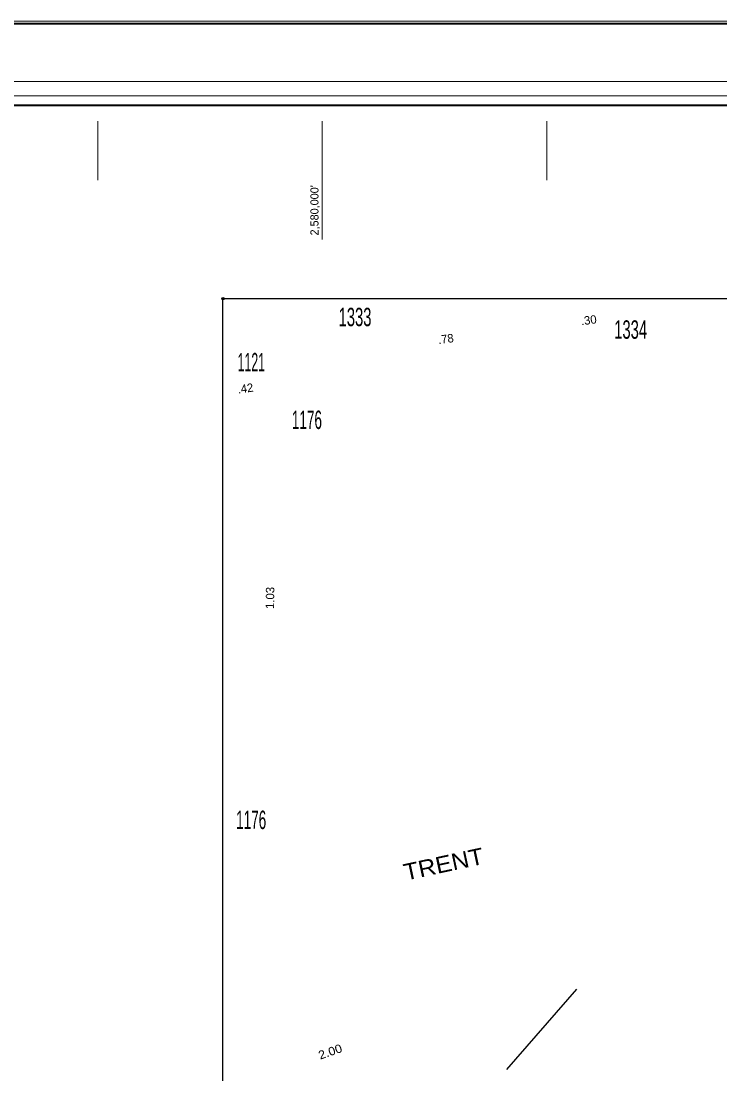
# Model space of a CAD drawing. Extents: x 716254 to 812885, y 112920 to 169317.
# Drawn here: x 782294 to 791784, y 155021 to 169317 of the extents above; entities that cross this region are included whole.
import ezdxf
from ezdxf.enums import TextEntityAlignment as Align

# ---------------------------------------------------------------- set-up
doc = ezdxf.new("R2010")
doc.units = 0
doc.header["$LTSCALE"] = 64
doc.header["$PDMODE"] = 32
doc.header["$PDSIZE"] = 32
for name, color, linetype, lineweight in [('1', 7, 'Continuous', 25), ('20', 7, 'Continuous', 40), ('31', 7, 'Continuous', 25), ('40', 7, 'Continuous', 13), ('61', 7, 'Continuous', 13), ('63', 7, 'Continuous', 25)]:
    doc.layers.add(name, color=color, linetype=linetype, lineweight=lineweight)
doc.layers.add('23', color=7, linetype='Continuous')
doc.layers.add('57', color=7, linetype='Continuous')

msp = doc.modelspace()

# ---------------------------------------------------------------- linework, layer by layer
at = {"layer": '1', "lineweight": 13}
msp.add_lwpolyline([(812884.62, 112919.89), (716253.97, 112919.89), (716253.97, 169316.93), (812884.62, 169316.93)], close=True, dxfattribs=at)
at = {"layer": '1'}
msp.add_point((785034.21, 165549.01), dxfattribs=at)
at = {"layer": '20'}
for points in [[(716288.98, 169281.93), (812849.62, 169281.93), (812849.62, 112954.89), (716288.98, 112954.89)], [(719476.83, 168172.96), (811924.11, 168172.96), (811924.11, 114046.6), (719476.83, 114046.6)]]:
    msp.add_lwpolyline(points, close=True, dxfattribs=at)
at = {"layer": '20', "lineweight": 13}
msp.add_lwpolyline([(719167.64, 168498.43), (719167.64, 113737.32), (719346.19, 113915.99), (719346.19, 168303.6), (812054.72, 168303.6), (812054.72, 113915.99), (719346.19, 113915.99), (719167.64, 113737.32), (812233.3, 113737.32), (812233.3, 168498.43)], close=True, dxfattribs=at)
at = {"layer": '31'}
msp.add_line((788891.38, 155080.91), (789840.23, 156171.08), dxfattribs=at)
at = {"layer": '61'}
msp.add_line((786384, 166350.74), (786384, 167959.74), dxfattribs=at)
for points in [[(783336, 167947.24), (783336, 167949.24), (783336, 167951.24), (783336, 167953.24), (783336, 167955.24), (783336, 167957.24), (783336, 167959.74)], [(783336, 167749.24), (783336, 167751.24), (783336, 167753.24), (783336, 167755.24), (783336, 167757.24), (783336, 167759.24), (783336, 167761.24), (783336, 167763.24), (783336, 167765.24), (783336, 167767.24), (783336, 167769.24), (783336, 167771.24), (783336, 167773.24), (783336, 167775.24), (783336, 167777.24), (783336, 167779.24), (783336, 167781.24), (783336, 167783.24), (783336, 167785.24), (783336, 167787.24), (783336, 167789.24), (783336, 167791.24), (783336, 167793.24), (783336, 167795.24), (783336, 167797.24), (783336, 167799.24), (783336, 167801.24), (783336, 167803.24), (783336, 167805.24), (783336, 167807.24), (783336, 167809.24), (783336, 167811.24), (783336, 167813.24), (783336, 167815.24), (783336, 167817.24), (783336, 167819.24), (783336, 167821.24), (783336, 167823.24), (783336, 167825.24), (783336, 167827.24), (783336, 167829.24), (783336, 167831.24), (783336, 167833.24), (783336, 167835.24), (783336, 167837.24), (783336, 167839.24), (783336, 167841.24), (783336, 167843.24), (783336, 167845.24), (783336, 167847.24), (783336, 167849.24), (783336, 167851.24), (783336, 167853.24), (783336, 167855.24), (783336, 167857.24), (783336, 167859.24), (783336, 167861.24), (783336, 167863.24), (783336, 167865.24), (783336, 167867.24), (783336, 167869.24), (783336, 167871.24), (783336, 167873.24), (783336, 167875.24), (783336, 167877.24), (783336, 167879.24), (783336, 167881.24), (783336, 167883.24), (783336, 167885.24), (783336, 167887.24), (783336, 167889.24), (783336, 167891.24), (783336, 167893.24), (783336, 167895.24), (783336, 167897.24), (783336, 167899.24), (783336, 167901.24), (783336, 167903.24), (783336, 167905.24), (783336, 167907.24), (783336, 167909.24), (783336, 167911.24), (783336, 167913.24), (783336, 167915.24), (783336, 167917.24), (783336, 167919.24), (783336, 167921.24), (783336, 167923.24), (783336, 167925.24), (783336, 167927.24), (783336, 167929.24), (783336, 167931.24), (783336, 167933.24), (783336, 167935.24), (783336, 167937.24), (783336, 167939.24), (783336, 167941.24), (783336, 167943.24), (783336, 167945.24), (783336, 167947.24)], [(789432, 167947.24), (789432, 167949.24), (789432, 167951.24), (789432, 167953.24), (789432, 167955.24), (789432, 167957.24), (789432, 167959.74)], [(789432, 167749.24), (789432, 167751.24), (789432, 167753.24), (789432, 167755.24), (789432, 167757.24), (789432, 167759.24), (789432, 167761.24), (789432, 167763.24), (789432, 167765.24), (789432, 167767.24), (789432, 167769.24), (789432, 167771.24), (789432, 167773.24), (789432, 167775.24), (789432, 167777.24), (789432, 167779.24), (789432, 167781.24), (789432, 167783.24), (789432, 167785.24), (789432, 167787.24), (789432, 167789.24), (789432, 167791.24), (789432, 167793.24), (789432, 167795.24), (789432, 167797.24), (789432, 167799.24), (789432, 167801.24), (789432, 167803.24), (789432, 167805.24), (789432, 167807.24), (789432, 167809.24), (789432, 167811.24), (789432, 167813.24), (789432, 167815.24), (789432, 167817.24), (789432, 167819.24), (789432, 167821.24), (789432, 167823.24), (789432, 167825.24), (789432, 167827.24), (789432, 167829.24), (789432, 167831.24), (789432, 167833.24), (789432, 167835.24), (789432, 167837.24), (789432, 167839.24), (789432, 167841.24), (789432, 167843.24), (789432, 167845.24), (789432, 167847.24), (789432, 167849.24), (789432, 167851.24), (789432, 167853.24), (789432, 167855.24), (789432, 167857.24), (789432, 167859.24), (789432, 167861.24), (789432, 167863.24), (789432, 167865.24), (789432, 167867.24), (789432, 167869.24), (789432, 167871.24), (789432, 167873.24), (789432, 167875.24), (789432, 167877.24), (789432, 167879.24), (789432, 167881.24), (789432, 167883.24), (789432, 167885.24), (789432, 167887.24), (789432, 167889.24), (789432, 167891.24), (789432, 167893.24), (789432, 167895.24), (789432, 167897.24), (789432, 167899.24), (789432, 167901.24), (789432, 167903.24), (789432, 167905.24), (789432, 167907.24), (789432, 167909.24), (789432, 167911.24), (789432, 167913.24), (789432, 167915.24), (789432, 167917.24), (789432, 167919.24), (789432, 167921.24), (789432, 167923.24), (789432, 167925.24), (789432, 167927.24), (789432, 167929.24), (789432, 167931.24), (789432, 167933.24), (789432, 167935.24), (789432, 167937.24), (789432, 167939.24), (789432, 167941.24), (789432, 167943.24), (789432, 167945.24), (789432, 167947.24)], [(783336, 167551.24), (783336, 167553.24), (783336, 167555.24), (783336, 167557.24), (783336, 167559.24), (783336, 167561.24), (783336, 167563.24), (783336, 167565.24), (783336, 167567.24), (783336, 167569.24), (783336, 167571.24), (783336, 167573.24), (783336, 167575.24), (783336, 167577.24), (783336, 167579.24), (783336, 167581.24), (783336, 167583.24), (783336, 167585.24), (783336, 167587.24), (783336, 167589.24), (783336, 167591.24), (783336, 167593.24), (783336, 167595.24), (783336, 167597.24), (783336, 167599.24), (783336, 167601.24), (783336, 167603.24), (783336, 167605.24), (783336, 167607.24), (783336, 167609.24), (783336, 167611.24), (783336, 167613.24), (783336, 167615.24), (783336, 167617.24), (783336, 167619.24), (783336, 167621.24), (783336, 167623.24), (783336, 167625.24), (783336, 167627.24), (783336, 167629.24), (783336, 167631.24), (783336, 167633.24), (783336, 167635.24), (783336, 167637.24), (783336, 167639.24), (783336, 167641.24), (783336, 167643.24), (783336, 167645.24), (783336, 167647.24), (783336, 167649.24), (783336, 167651.24), (783336, 167653.24), (783336, 167655.24), (783336, 167657.24), (783336, 167659.24), (783336, 167661.24), (783336, 167663.24), (783336, 167665.24), (783336, 167667.24), (783336, 167669.24), (783336, 167671.24), (783336, 167673.24), (783336, 167675.24), (783336, 167677.24), (783336, 167679.24), (783336, 167681.24), (783336, 167683.24), (783336, 167685.24), (783336, 167687.24), (783336, 167689.24), (783336, 167691.24), (783336, 167693.24), (783336, 167695.24), (783336, 167697.24), (783336, 167699.24), (783336, 167701.24), (783336, 167703.24), (783336, 167705.24), (783336, 167707.24), (783336, 167709.24), (783336, 167711.24), (783336, 167713.24), (783336, 167715.24), (783336, 167717.24), (783336, 167719.24), (783336, 167721.24), (783336, 167723.24), (783336, 167725.24), (783336, 167727.24), (783336, 167729.24), (783336, 167731.24), (783336, 167733.24), (783336, 167735.24), (783336, 167737.24), (783336, 167739.24), (783336, 167741.24), (783336, 167743.24), (783336, 167745.24), (783336, 167747.24), (783336, 167749.24)], [(789432, 167551.24), (789432, 167553.24), (789432, 167555.24), (789432, 167557.24), (789432, 167559.24), (789432, 167561.24), (789432, 167563.24), (789432, 167565.24), (789432, 167567.24), (789432, 167569.24), (789432, 167571.24), (789432, 167573.24), (789432, 167575.24), (789432, 167577.24), (789432, 167579.24), (789432, 167581.24), (789432, 167583.24), (789432, 167585.24), (789432, 167587.24), (789432, 167589.24), (789432, 167591.24), (789432, 167593.24), (789432, 167595.24), (789432, 167597.24), (789432, 167599.24), (789432, 167601.24), (789432, 167603.24), (789432, 167605.24), (789432, 167607.24), (789432, 167609.24), (789432, 167611.24), (789432, 167613.24), (789432, 167615.24), (789432, 167617.24), (789432, 167619.24), (789432, 167621.24), (789432, 167623.24), (789432, 167625.24), (789432, 167627.24), (789432, 167629.24), (789432, 167631.24), (789432, 167633.24), (789432, 167635.24), (789432, 167637.24), (789432, 167639.24), (789432, 167641.24), (789432, 167643.24), (789432, 167645.24), (789432, 167647.24), (789432, 167649.24), (789432, 167651.24), (789432, 167653.24), (789432, 167655.24), (789432, 167657.24), (789432, 167659.24), (789432, 167661.24), (789432, 167663.24), (789432, 167665.24), (789432, 167667.24), (789432, 167669.24), (789432, 167671.24), (789432, 167673.24), (789432, 167675.24), (789432, 167677.24), (789432, 167679.24), (789432, 167681.24), (789432, 167683.24), (789432, 167685.24), (789432, 167687.24), (789432, 167689.24), (789432, 167691.24), (789432, 167693.24), (789432, 167695.24), (789432, 167697.24), (789432, 167699.24), (789432, 167701.24), (789432, 167703.24), (789432, 167705.24), (789432, 167707.24), (789432, 167709.24), (789432, 167711.24), (789432, 167713.24), (789432, 167715.24), (789432, 167717.24), (789432, 167719.24), (789432, 167721.24), (789432, 167723.24), (789432, 167725.24), (789432, 167727.24), (789432, 167729.24), (789432, 167731.24), (789432, 167733.24), (789432, 167735.24), (789432, 167737.24), (789432, 167739.24), (789432, 167741.24), (789432, 167743.24), (789432, 167745.24), (789432, 167747.24), (789432, 167749.24)], [(783336, 167353.24), (783336, 167355.24), (783336, 167357.24), (783336, 167359.24), (783336, 167361.24), (783336, 167363.24), (783336, 167365.24), (783336, 167367.24), (783336, 167369.24), (783336, 167371.24), (783336, 167373.24), (783336, 167375.24), (783336, 167377.24), (783336, 167379.24), (783336, 167381.24), (783336, 167383.24), (783336, 167385.24), (783336, 167387.24), (783336, 167389.24), (783336, 167391.24), (783336, 167393.24), (783336, 167395.24), (783336, 167397.24), (783336, 167399.24), (783336, 167401.24), (783336, 167403.24), (783336, 167405.24), (783336, 167407.24), (783336, 167409.24), (783336, 167411.24), (783336, 167413.24), (783336, 167415.24), (783336, 167417.24), (783336, 167419.24), (783336, 167421.24), (783336, 167423.24), (783336, 167425.24), (783336, 167427.24), (783336, 167429.24), (783336, 167431.24), (783336, 167433.24), (783336, 167435.24), (783336, 167437.24), (783336, 167439.24), (783336, 167441.24), (783336, 167443.24), (783336, 167445.24), (783336, 167447.24), (783336, 167449.24), (783336, 167451.24), (783336, 167453.24), (783336, 167455.24), (783336, 167457.24), (783336, 167459.24), (783336, 167461.24), (783336, 167463.24), (783336, 167465.24), (783336, 167467.24), (783336, 167469.24), (783336, 167471.24), (783336, 167473.24), (783336, 167475.24), (783336, 167477.24), (783336, 167479.24), (783336, 167481.24), (783336, 167483.24), (783336, 167485.24), (783336, 167487.24), (783336, 167489.24), (783336, 167491.24), (783336, 167493.24), (783336, 167495.24), (783336, 167497.24), (783336, 167499.24), (783336, 167501.24), (783336, 167503.24), (783336, 167505.24), (783336, 167507.24), (783336, 167509.24), (783336, 167511.24), (783336, 167513.24), (783336, 167515.24), (783336, 167517.24), (783336, 167519.24), (783336, 167521.24), (783336, 167523.24), (783336, 167525.24), (783336, 167527.24), (783336, 167529.24), (783336, 167531.24), (783336, 167533.24), (783336, 167535.24), (783336, 167537.24), (783336, 167539.24), (783336, 167541.24), (783336, 167543.24), (783336, 167545.24), (783336, 167547.24), (783336, 167549.24), (783336, 167551.24)], [(789432, 167353.24), (789432, 167355.24), (789432, 167357.24), (789432, 167359.24), (789432, 167361.24), (789432, 167363.24), (789432, 167365.24), (789432, 167367.24), (789432, 167369.24), (789432, 167371.24), (789432, 167373.24), (789432, 167375.24), (789432, 167377.24), (789432, 167379.24), (789432, 167381.24), (789432, 167383.24), (789432, 167385.24), (789432, 167387.24), (789432, 167389.24), (789432, 167391.24), (789432, 167393.24), (789432, 167395.24), (789432, 167397.24), (789432, 167399.24), (789432, 167401.24), (789432, 167403.24), (789432, 167405.24), (789432, 167407.24), (789432, 167409.24), (789432, 167411.24), (789432, 167413.24), (789432, 167415.24), (789432, 167417.24), (789432, 167419.24), (789432, 167421.24), (789432, 167423.24), (789432, 167425.24), (789432, 167427.24), (789432, 167429.24), (789432, 167431.24), (789432, 167433.24), (789432, 167435.24), (789432, 167437.24), (789432, 167439.24), (789432, 167441.24), (789432, 167443.24), (789432, 167445.24), (789432, 167447.24), (789432, 167449.24), (789432, 167451.24), (789432, 167453.24), (789432, 167455.24), (789432, 167457.24), (789432, 167459.24), (789432, 167461.24), (789432, 167463.24), (789432, 167465.24), (789432, 167467.24), (789432, 167469.24), (789432, 167471.24), (789432, 167473.24), (789432, 167475.24), (789432, 167477.24), (789432, 167479.24), (789432, 167481.24), (789432, 167483.24), (789432, 167485.24), (789432, 167487.24), (789432, 167489.24), (789432, 167491.24), (789432, 167493.24), (789432, 167495.24), (789432, 167497.24), (789432, 167499.24), (789432, 167501.24), (789432, 167503.24), (789432, 167505.24), (789432, 167507.24), (789432, 167509.24), (789432, 167511.24), (789432, 167513.24), (789432, 167515.24), (789432, 167517.24), (789432, 167519.24), (789432, 167521.24), (789432, 167523.24), (789432, 167525.24), (789432, 167527.24), (789432, 167529.24), (789432, 167531.24), (789432, 167533.24), (789432, 167535.24), (789432, 167537.24), (789432, 167539.24), (789432, 167541.24), (789432, 167543.24), (789432, 167545.24), (789432, 167547.24), (789432, 167549.24), (789432, 167551.24)], [(783336, 167155.24), (783336, 167157.24), (783336, 167159.24), (783336, 167161.24), (783336, 167163.24), (783336, 167165.24), (783336, 167167.24), (783336, 167169.24), (783336, 167171.24), (783336, 167173.24), (783336, 167175.24), (783336, 167177.24), (783336, 167179.24), (783336, 167181.24), (783336, 167183.24), (783336, 167185.24), (783336, 167187.24), (783336, 167189.24), (783336, 167191.24), (783336, 167193.24), (783336, 167195.24), (783336, 167197.24), (783336, 167199.24), (783336, 167201.24), (783336, 167203.24), (783336, 167205.24), (783336, 167207.24), (783336, 167209.24), (783336, 167211.24), (783336, 167213.24), (783336, 167215.24), (783336, 167217.24), (783336, 167219.24), (783336, 167221.24), (783336, 167223.24), (783336, 167225.24), (783336, 167227.24), (783336, 167229.24), (783336, 167231.24), (783336, 167233.24), (783336, 167235.24), (783336, 167237.24), (783336, 167239.24), (783336, 167241.24), (783336, 167243.24), (783336, 167245.24), (783336, 167247.24), (783336, 167249.24), (783336, 167251.24), (783336, 167253.24), (783336, 167255.24), (783336, 167257.24), (783336, 167259.24), (783336, 167261.24), (783336, 167263.24), (783336, 167265.24), (783336, 167267.24), (783336, 167269.24), (783336, 167271.24), (783336, 167273.24), (783336, 167275.24), (783336, 167277.24), (783336, 167279.24), (783336, 167281.24), (783336, 167283.24), (783336, 167285.24), (783336, 167287.24), (783336, 167289.24), (783336, 167291.24), (783336, 167293.24), (783336, 167295.24), (783336, 167297.24), (783336, 167299.24), (783336, 167301.24), (783336, 167303.24), (783336, 167305.24), (783336, 167307.24), (783336, 167309.24), (783336, 167311.24), (783336, 167313.24), (783336, 167315.24), (783336, 167317.24), (783336, 167319.24), (783336, 167321.24), (783336, 167323.24), (783336, 167325.24), (783336, 167327.24), (783336, 167329.24), (783336, 167331.24), (783336, 167333.24), (783336, 167335.24), (783336, 167337.24), (783336, 167339.24), (783336, 167341.24), (783336, 167343.24), (783336, 167345.24), (783336, 167347.24), (783336, 167349.24), (783336, 167351.24), (783336, 167353.24)], [(789432, 167155.24), (789432, 167157.24), (789432, 167159.24), (789432, 167161.24), (789432, 167163.24), (789432, 167165.24), (789432, 167167.24), (789432, 167169.24), (789432, 167171.24), (789432, 167173.24), (789432, 167175.24), (789432, 167177.24), (789432, 167179.24), (789432, 167181.24), (789432, 167183.24), (789432, 167185.24), (789432, 167187.24), (789432, 167189.24), (789432, 167191.24), (789432, 167193.24), (789432, 167195.24), (789432, 167197.24), (789432, 167199.24), (789432, 167201.24), (789432, 167203.24), (789432, 167205.24), (789432, 167207.24), (789432, 167209.24), (789432, 167211.24), (789432, 167213.24), (789432, 167215.24), (789432, 167217.24), (789432, 167219.24), (789432, 167221.24), (789432, 167223.24), (789432, 167225.24), (789432, 167227.24), (789432, 167229.24), (789432, 167231.24), (789432, 167233.24), (789432, 167235.24), (789432, 167237.24), (789432, 167239.24), (789432, 167241.24), (789432, 167243.24), (789432, 167245.24), (789432, 167247.24), (789432, 167249.24), (789432, 167251.24), (789432, 167253.24), (789432, 167255.24), (789432, 167257.24), (789432, 167259.24), (789432, 167261.24), (789432, 167263.24), (789432, 167265.24), (789432, 167267.24), (789432, 167269.24), (789432, 167271.24), (789432, 167273.24), (789432, 167275.24), (789432, 167277.24), (789432, 167279.24), (789432, 167281.24), (789432, 167283.24), (789432, 167285.24), (789432, 167287.24), (789432, 167289.24), (789432, 167291.24), (789432, 167293.24), (789432, 167295.24), (789432, 167297.24), (789432, 167299.24), (789432, 167301.24), (789432, 167303.24), (789432, 167305.24), (789432, 167307.24), (789432, 167309.24), (789432, 167311.24), (789432, 167313.24), (789432, 167315.24), (789432, 167317.24), (789432, 167319.24), (789432, 167321.24), (789432, 167323.24), (789432, 167325.24), (789432, 167327.24), (789432, 167329.24), (789432, 167331.24), (789432, 167333.24), (789432, 167335.24), (789432, 167337.24), (789432, 167339.24), (789432, 167341.24), (789432, 167343.24), (789432, 167345.24), (789432, 167347.24), (789432, 167349.24), (789432, 167351.24), (789432, 167353.24)]]:
    msp.add_lwpolyline(points, dxfattribs=at)
at = {"layer": '63'}
msp.add_lwpolyline([(785034.21, 146540.71), (785034.21, 165549.01), (800951.35, 165549.01), (800951.35, 146540.71)], close=True, dxfattribs=at)

# ---------------------------------------------------------------- texts
at = {"layer": '23'}
for s, width, p in [('1333', 0.6, (786828.61, 165174.06)), ('1334', 0.6, (790571.14, 165003.71)), ('1121', 0.5, (785420.72, 164561.78)), ('1176', 0.55, (786175.28, 163778.26)), ('1176', 0.55, (785418.31, 158346.54))]:
    msp.add_text(s, height=250, dxfattribs=dict(at, width=width)).set_placement(p, align=Align.CENTER)
at = {"layer": '40'}
for s, rotation, p in [('.30', 7.546, (790009.75, 165199.61)), ('.78', 8, (788069.08, 164944.54)), ('.42', 8.142, (785348.52, 164272.49)), ('1.03', 89.083, (785731.5, 161483.19))]:
    msp.add_text(s, height=115, rotation=rotation, dxfattribs=at).set_placement(p, align=Align.CENTER)
at = {"layer": '40', "width": 1.1}
msp.add_text('2.00', height=115, rotation=19.243, dxfattribs=at).set_placement((786510.64, 155269.16), align=Align.CENTER)
at = {"layer": '57', "width": 1.1}
msp.add_text('TRENT', height=225, rotation=12.122, dxfattribs=at).set_placement((788054.28, 157760.7), align=Align.CENTER)
at = {"layer": '61'}
msp.add_text("2,580,000'", height=110, rotation=90, dxfattribs=at).set_placement((786332.65, 166747.1), align=Align.CENTER)

doc.saveas('drawing.dxf')
